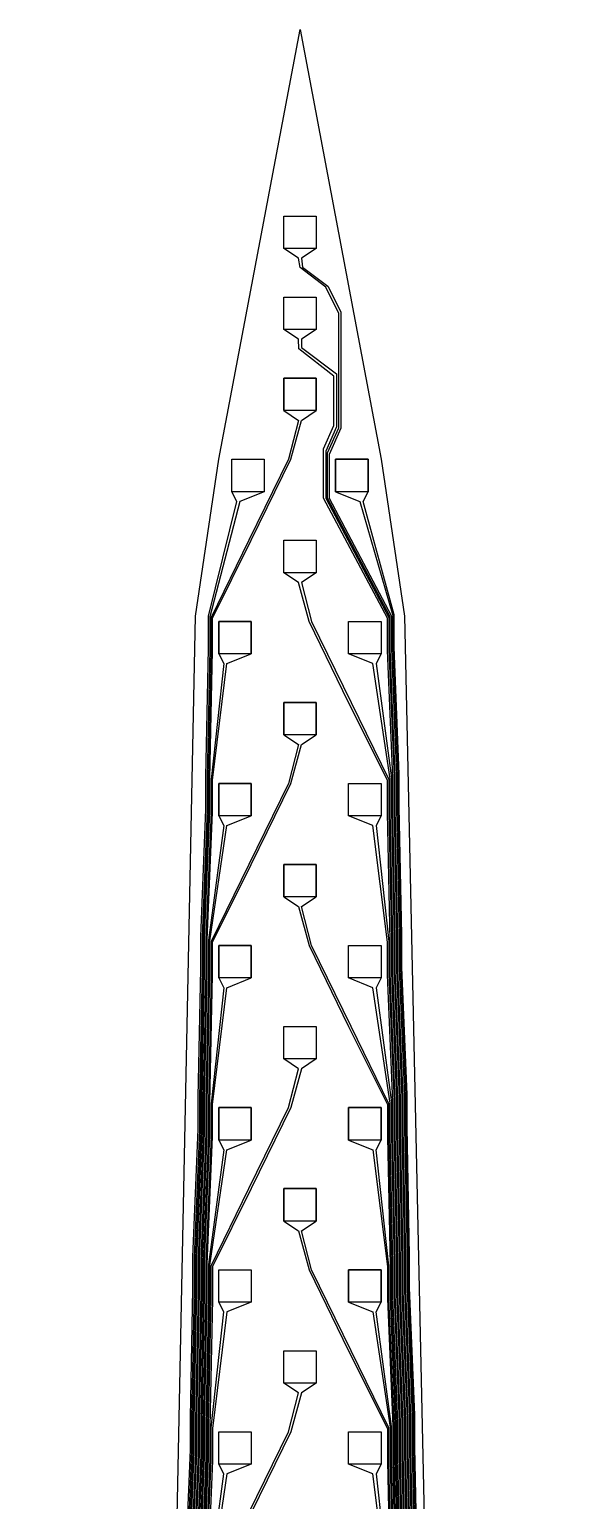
# Model space of a CAD drawing. Header units: inches. Extents: x 106592 to 209533, y 57057 to 74911.
# Drawn here: x 173138.5 to 173305.4, y 70865.5 to 71319.3 of the extents above; entities that cross this region are included whole.
import ezdxf

# ---------------------------------------------------------------- set-up
doc = ezdxf.new("R2010")
doc.units = ezdxf.units.IN
doc.header["$MEASUREMENT"] = 0
for name, color, linetype in [('metal', 221, 'Continuous'), ('nitride window', 40, 'Continuous'), ('profile', 140, 'Continuous')]:
    doc.layers.add(name, color=color, linetype=linetype)

msp = doc.modelspace()

# ---------------------------------------------------------------- linework, layer by layer
at = {"layer": 'metal'}
for points in [[(173256.93, 70841.72), (173256.13, 70881.32), (173256.13, 70891.32), (173254.53, 70930.51), (173254.53, 70940.51), (173253.73, 70980.11), (173253.73, 70990.11), (173252.13, 71029.3), (173252.13, 71039.3), (173251.33, 71078.9), (173251.33, 71088.9), (173249.73, 71128.1), (173249.73, 71138.1), (173230.42, 71174.69), (173230.42, 71188.69), (173233.93, 71196.43), (173233.93, 71231.66), (173229.94, 71239.75), (173221.96, 71245.82), (173221.43, 71248.69), (173216.93, 71251.69), (173216.93, 71261.69), (173226.93, 71261.69), (173226.93, 71251.69), (173222.43, 71248.69), (173222.69, 71245.99), (173230.52, 71240.07), (173234.57, 71232.18), (173234.57, 71196.27), (173230.93, 71188.13), (173230.93, 71174.69), (173250.13, 71138.3), (173250.13, 71128.3), (173251.73, 71089.1), (173251.73, 71079.1), (173252.53, 71039.51), (173252.53, 71029.51), (173254.13, 70990.31), (173254.13, 70980.31), (173254.93, 70940.71), (173254.93, 70930.71), (173256.53, 70891.52), (173256.53, 70881.52), (173257.33, 70841.92)], [(173256.13, 70841.32), (173255.33, 70880.91), (173255.33, 70890.91), (173253.73, 70930.11), (173253.73, 70940.11), (173252.93, 70979.71), (173252.93, 70989.71), (173251.33, 71028.9), (173251.33, 71038.9), (173250.53, 71078.5), (173250.53, 71088.5), (173248.93, 71127.69), (173248.93, 71137.69), (173229.22, 71174.69), (173229.22, 71189.87), (173232.35, 71197.1), (173232.35, 71212.35), (173221.63, 71220.74), (173221.43, 71223.69), (173216.93, 71226.69), (173216.93, 71236.69), (173226.93, 71236.69), (173226.93, 71226.69), (173222.43, 71223.69), (173222.43, 71221.19), (173233.23, 71213.08), (173233.23, 71196.71), (173229.87, 71189.24), (173229.87, 71174.69), (173249.33, 71137.9), (173249.33, 71127.9), (173250.93, 71088.7), (173250.93, 71078.7), (173251.73, 71039.1), (173251.73, 71029.1), (173253.33, 70989.91), (173253.33, 70979.91), (173254.13, 70940.31), (173254.13, 70930.31), (173255.73, 70891.12), (173255.73, 70881.12), (173256.53, 70841.52)], [(173187.73, 70841.32), (173189.33, 70880.51), (173189.33, 70890.51), (173190.13, 70930.11), (173190.13, 70940.11), (173191.73, 70979.3), (173191.73, 70989.3), (173192.53, 71028.9), (173192.53, 71038.9), (173194.13, 71078.1), (173194.13, 71088.1), (173194.93, 71127.69), (173194.93, 71137.69), (173206.93, 71161.69), (173219.11, 71186.69), (173222.43, 71198.69), (173226.93, 71201.69), (173226.93, 71211.69), (173216.93, 71211.69), (173216.93, 71201.69), (173221.43, 71198.69), (173218.39, 71186.69), (173206.16, 71161.69), (173194.53, 71137.9), (173194.53, 71127.9), (173193.73, 71088.3), (173193.73, 71078.3), (173192.13, 71039.1), (173192.13, 71029.1), (173191.33, 70989.51), (173191.33, 70979.51), (173189.73, 70940.31), (173189.73, 70930.31), (173188.93, 70890.71), (173188.93, 70880.71), (173187.33, 70841.52)], [(173186.53, 70841.92), (173188.13, 70881.12), (173188.13, 70891.12), (173188.93, 70930.71), (173188.93, 70940.71), (173190.53, 70979.91), (173190.53, 70989.91), (173191.33, 71029.51), (173191.33, 71039.51), (173192.93, 71078.7), (173192.93, 71088.7), (173193.73, 71128.3), (173193.73, 71138.3), (173202.43, 71173.69), (173200.93, 71176.69), (173200.93, 71186.69), (173210.93, 71186.69), (173210.93, 71176.69), (173203.43, 71173.69), (173194.13, 71138.1), (173194.13, 71128.1), (173193.33, 71088.5), (173193.33, 71078.5), (173191.73, 71039.3), (173191.73, 71029.3), (173190.93, 70989.71), (173190.93, 70979.71), (173189.33, 70940.51), (173189.33, 70930.51), (173188.53, 70890.91), (173188.53, 70880.91), (173186.93, 70841.72)], [(173258.13, 70842.32), (173257.33, 70881.92), (173257.33, 70891.92), (173255.73, 70931.12), (173255.73, 70941.12), (173254.93, 70980.71), (173254.93, 70990.71), (173253.33, 71029.91), (173253.33, 71039.91), (173252.53, 71079.51), (173252.53, 71089.51), (173250.93, 71128.7), (173250.93, 71138.7), (173241.43, 71173.69), (173242.93, 71176.69), (173242.93, 71186.69), (173232.93, 71186.69), (173232.93, 71176.69), (173240.43, 71173.69), (173250.53, 71138.5), (173250.53, 71128.5), (173252.13, 71089.3), (173252.13, 71079.3), (173252.93, 71039.71), (173252.93, 71029.71), (173254.53, 70990.51), (173254.53, 70980.51), (173255.33, 70940.91), (173255.33, 70930.91), (173256.93, 70891.72), (173256.93, 70881.72), (173257.73, 70842.12)], [(173254.53, 70840.51), (173253.73, 70880.11), (173253.73, 70890.11), (173252.13, 70929.3), (173252.13, 70939.3), (173251.33, 70978.9), (173251.33, 70988.9), (173249.73, 71028.1), (173249.73, 71038.1), (173248.93, 71077.69), (173248.93, 71087.69), (173236.93, 71111.69), (173224.74, 71136.69), (173221.43, 71148.69), (173216.93, 71151.69), (173216.93, 71161.69), (173226.93, 71161.69), (173226.93, 71151.69), (173222.43, 71148.69), (173225.46, 71136.69), (173237.69, 71111.69), (173249.33, 71087.9), (173249.33, 71077.9), (173250.13, 71038.3), (173250.13, 71028.3), (173251.73, 70989.1), (173251.73, 70979.1), (173252.53, 70939.51), (173252.53, 70929.51), (173254.13, 70890.31), (173254.13, 70880.31), (173254.93, 70840.71)], [(173188.53, 70840.91), (173190.13, 70880.11), (173190.13, 70890.11), (173190.93, 70929.71), (173190.93, 70939.71), (173192.53, 70978.9), (173192.53, 70988.9), (173193.33, 71028.5), (173193.33, 71038.5), (173194.93, 71077.69), (173194.93, 71087.69), (173199.43, 71123.69), (173206.93, 71126.69), (173206.93, 71136.69), (173196.93, 71136.69), (173196.93, 71126.69), (173198.43, 71123.69), (173194.53, 71087.9), (173194.53, 71077.9), (173192.93, 71038.7), (173192.93, 71028.7), (173192.13, 70989.1), (173192.13, 70979.1), (173190.53, 70939.91), (173190.53, 70929.91), (173189.73, 70890.31), (173189.73, 70880.31), (173188.13, 70841.12)], [(173255.33, 70840.91), (173254.53, 70880.51), (173254.53, 70890.51), (173252.93, 70929.71), (173252.93, 70939.71), (173252.13, 70979.3), (173252.13, 70989.3), (173250.53, 71028.5), (173250.53, 71038.5), (173249.73, 71078.1), (173249.73, 71088.1), (173244.43, 71123.69), (173236.93, 71126.69), (173236.93, 71136.69), (173246.93, 71136.69), (173246.93, 71126.69), (173245.43, 71123.69), (173250.13, 71088.3), (173250.13, 71078.3), (173250.93, 71038.7), (173250.93, 71028.7), (173252.53, 70989.51), (173252.53, 70979.51), (173253.33, 70939.91), (173253.33, 70929.91), (173254.93, 70890.71), (173254.93, 70880.71), (173255.73, 70841.12)], [(173190.13, 70840.11), (173191.73, 70879.3), (173191.73, 70889.3), (173192.53, 70928.9), (173192.53, 70938.9), (173194.13, 70978.1), (173194.13, 70988.1), (173194.93, 71027.69), (173194.93, 71037.69), (173206.93, 71061.69), (173219.11, 71086.69), (173222.43, 71098.69), (173226.93, 71101.69), (173226.93, 71111.69), (173216.93, 71111.69), (173216.93, 71101.69), (173221.43, 71098.69), (173218.39, 71086.69), (173206.16, 71061.69), (173194.53, 71037.9), (173194.53, 71027.9), (173193.73, 70988.3), (173193.73, 70978.3), (173192.13, 70939.1), (173192.13, 70929.1), (173191.33, 70889.51), (173191.33, 70879.51), (173189.73, 70840.31)], [(173189.33, 70840.51), (173190.93, 70879.71), (173190.93, 70889.71), (173191.73, 70929.3), (173191.73, 70939.3), (173193.33, 70978.5), (173193.33, 70988.5), (173194.13, 71028.1), (173194.13, 71038.1), (173199.43, 71073.69), (173206.93, 71076.69), (173206.93, 71086.69), (173196.93, 71086.69), (173196.93, 71076.69), (173198.43, 71073.69), (173193.73, 71038.3), (173193.73, 71028.3), (173192.93, 70988.7), (173192.93, 70978.7), (173191.33, 70939.51), (173191.33, 70929.51), (173190.53, 70889.91), (173190.53, 70879.91), (173188.93, 70840.71)], [(173253.73, 70840.11), (173252.93, 70879.71), (173252.93, 70889.71), (173251.33, 70928.9), (173251.33, 70938.9), (173250.53, 70978.5), (173250.53, 70988.5), (173248.93, 71027.69), (173248.93, 71037.69), (173244.43, 71073.69), (173236.93, 71076.69), (173236.93, 71086.69), (173246.93, 71086.69), (173246.93, 71076.69), (173245.43, 71073.69), (173249.33, 71037.9), (173249.33, 71027.9), (173250.93, 70988.7), (173250.93, 70978.7), (173251.73, 70939.1), (173251.73, 70929.1), (173253.33, 70889.91), (173253.33, 70879.91), (173254.13, 70840.31)], [(173252.53, 70839.51), (173251.73, 70879.1), (173251.73, 70889.1), (173250.13, 70928.3), (173250.13, 70938.3), (173249.33, 70977.9), (173249.33, 70987.9), (173237.69, 71011.69), (173225.46, 71036.69), (173222.43, 71048.69), (173226.93, 71051.69), (173226.93, 71061.69), (173216.93, 71061.69), (173216.93, 71051.69), (173221.43, 71048.69), (173224.74, 71036.69), (173236.93, 71011.69), (173248.93, 70987.69), (173248.93, 70977.69), (173249.73, 70938.1), (173249.73, 70928.1), (173251.33, 70888.9), (173251.33, 70878.9), (173252.13, 70839.3)], [(173190.93, 70839.71), (173192.53, 70878.9), (173192.53, 70888.9), (173193.33, 70928.5), (173193.33, 70938.5), (173194.93, 70977.69), (173194.93, 70987.69), (173199.43, 71023.69), (173206.93, 71026.69), (173206.93, 71036.69), (173196.93, 71036.69), (173196.93, 71026.69), (173198.43, 71023.69), (173194.53, 70987.9), (173194.53, 70977.9), (173192.93, 70938.7), (173192.93, 70928.7), (173192.13, 70889.1), (173192.13, 70879.1), (173190.53, 70839.91)], [(173252.93, 70839.71), (173252.13, 70879.3), (173252.13, 70889.3), (173250.53, 70928.5), (173250.53, 70938.5), (173249.73, 70978.1), (173249.73, 70988.1), (173244.43, 71023.69), (173236.93, 71026.69), (173236.93, 71036.69), (173246.93, 71036.69), (173246.93, 71026.69), (173245.43, 71023.69), (173250.13, 70988.3), (173250.13, 70978.3), (173250.93, 70938.7), (173250.93, 70928.7), (173252.53, 70889.51), (173252.53, 70879.51), (173253.33, 70839.91)], [(173192.13, 70839.1), (173193.73, 70878.3), (173193.73, 70888.3), (173194.53, 70927.9), (173194.53, 70937.9), (173206.16, 70961.69), (173218.39, 70986.69), (173221.43, 70998.69), (173216.93, 71001.69), (173216.93, 71011.69), (173226.93, 71011.69), (173226.93, 71001.69), (173222.43, 70998.69), (173219.11, 70986.69), (173206.93, 70961.69), (173194.93, 70937.69), (173194.93, 70927.69), (173194.13, 70888.1), (173194.13, 70878.1), (173192.53, 70838.9)], [(173191.73, 70839.3), (173193.33, 70878.5), (173193.33, 70888.5), (173194.13, 70928.1), (173194.13, 70938.1), (173199.43, 70973.69), (173206.93, 70976.69), (173206.93, 70986.69), (173196.93, 70986.69), (173196.93, 70976.69), (173198.43, 70973.69), (173193.73, 70938.3), (173193.73, 70928.3), (173192.93, 70888.7), (173192.93, 70878.7), (173191.33, 70839.51)], [(173251.73, 70839.1), (173250.93, 70878.7), (173250.93, 70888.7), (173249.33, 70927.9), (173249.33, 70937.9), (173245.43, 70973.69), (173246.93, 70976.69), (173246.93, 70986.69), (173236.93, 70986.69), (173236.93, 70976.69), (173244.43, 70973.69), (173248.93, 70937.69), (173248.93, 70927.69), (173250.53, 70888.5), (173250.53, 70878.5), (173251.33, 70838.9)], [(173250.13, 70838.3), (173249.33, 70877.9), (173249.33, 70887.9), (173237.69, 70911.69), (173225.46, 70936.69), (173222.43, 70948.69), (173226.93, 70951.69), (173226.93, 70961.69), (173216.93, 70961.69), (173216.93, 70951.69), (173221.43, 70948.69), (173224.74, 70936.69), (173236.93, 70911.69), (173248.93, 70887.69), (173248.93, 70877.69), (173249.73, 70838.1)], [(173192.93, 70838.7), (173194.53, 70877.9), (173194.53, 70887.9), (173198.43, 70923.69), (173196.93, 70926.69), (173196.93, 70936.69), (173206.93, 70936.69), (173206.93, 70926.69), (173199.43, 70923.69), (173194.93, 70887.69), (173194.93, 70877.69), (173193.33, 70838.5)], [(173250.93, 70838.7), (173250.13, 70878.3), (173250.13, 70888.3), (173245.43, 70923.69), (173246.93, 70926.69), (173246.93, 70936.69), (173236.93, 70936.69), (173236.93, 70926.69), (173244.43, 70923.69), (173249.73, 70888.1), (173249.73, 70878.1), (173250.53, 70838.5)], [(173206.16, 70861.69), (173218.39, 70886.69), (173221.43, 70898.69), (173216.93, 70901.69), (173216.93, 70911.69), (173226.93, 70911.69), (173226.93, 70901.69), (173222.43, 70898.69), (173219.11, 70886.69), (173206.93, 70861.69)], [(173193.73, 70838.3), (173198.43, 70873.69), (173196.93, 70876.69), (173196.93, 70886.69), (173206.93, 70886.69), (173206.93, 70876.69), (173199.43, 70873.69), (173194.13, 70838.1)], [(173248.93, 70837.69), (173244.43, 70873.69), (173236.93, 70876.69), (173236.93, 70886.69), (173246.93, 70886.69), (173246.93, 70876.69), (173245.43, 70873.69), (173249.33, 70837.9)]]:
    msp.add_lwpolyline(points, dxfattribs=at)
at = {"layer": 'nitride window'}
for points in [[(173216.93, 71251.69), (173216.93, 71261.69), (173226.93, 71261.69), (173226.93, 71251.69)], [(173216.93, 71226.69), (173216.93, 71236.69), (173226.93, 71236.69), (173226.93, 71226.69)], [(173216.93, 71201.69), (173216.93, 71211.69), (173226.93, 71211.69), (173226.93, 71201.69)], [(173200.93, 71176.69), (173200.93, 71186.69), (173210.93, 71186.69), (173210.93, 71176.69)], [(173232.93, 71176.69), (173232.93, 71186.69), (173242.93, 71186.69), (173242.93, 71176.69)], [(173216.93, 71151.69), (173216.93, 71161.69), (173226.93, 71161.69), (173226.93, 71151.69)], [(173196.93, 71126.69), (173196.93, 71136.69), (173206.93, 71136.69), (173206.93, 71126.69)], [(173236.93, 71126.69), (173236.93, 71136.69), (173246.93, 71136.69), (173246.93, 71126.69)], [(173216.93, 71101.69), (173216.93, 71111.69), (173226.93, 71111.69), (173226.93, 71101.69)], [(173196.93, 71076.69), (173196.93, 71086.69), (173206.93, 71086.69), (173206.93, 71076.69)], [(173236.93, 71076.69), (173236.93, 71086.69), (173246.93, 71086.69), (173246.93, 71076.69)], [(173216.93, 71051.69), (173216.93, 71061.69), (173226.93, 71061.69), (173226.93, 71051.69)], [(173196.93, 71026.69), (173196.93, 71036.69), (173206.93, 71036.69), (173206.93, 71026.69)], [(173236.93, 71026.69), (173236.93, 71036.69), (173246.93, 71036.69), (173246.93, 71026.69)], [(173216.93, 71001.69), (173216.93, 71011.69), (173226.93, 71011.69), (173226.93, 71001.69)], [(173196.93, 70976.69), (173196.93, 70986.69), (173206.93, 70986.69), (173206.93, 70976.69)], [(173236.93, 70976.69), (173236.93, 70986.69), (173246.93, 70986.69), (173246.93, 70976.69)], [(173216.93, 70951.69), (173216.93, 70961.69), (173226.93, 70961.69), (173226.93, 70951.69)], [(173196.93, 70926.69), (173196.93, 70936.69), (173206.93, 70936.69), (173206.93, 70926.69)], [(173236.93, 70926.69), (173236.93, 70936.69), (173246.93, 70936.69), (173246.93, 70926.69)], [(173216.93, 70901.69), (173216.93, 70911.69), (173226.93, 70911.69), (173226.93, 70901.69)], [(173196.93, 70876.69), (173196.93, 70886.69), (173206.93, 70886.69), (173206.93, 70876.69)], [(173236.93, 70876.69), (173236.93, 70886.69), (173246.93, 70886.69), (173246.93, 70876.69)]]:
    msp.add_lwpolyline(points, close=True, dxfattribs=at)
at = {"layer": 'profile'}
msp.add_lwpolyline([(173138.55, 64359.69), (173138.55, 67639.69), (173138.53, 68210.98), (173155.53, 69126.01), (173179.53, 70633.93), (173179.53, 70633.93), (173189.73, 71138.3), (173196.93, 71186.69), (173221.95, 71319.29), (173246.93, 71186.69), (173254.13, 71138.3), (173265.13, 70634.34), (173289.12, 69126.21), (173305.33, 68210.98), (173305.35, 67639.69), (173305.35, 64359.69)], dxfattribs=at)

doc.saveas('drawing.dxf')
